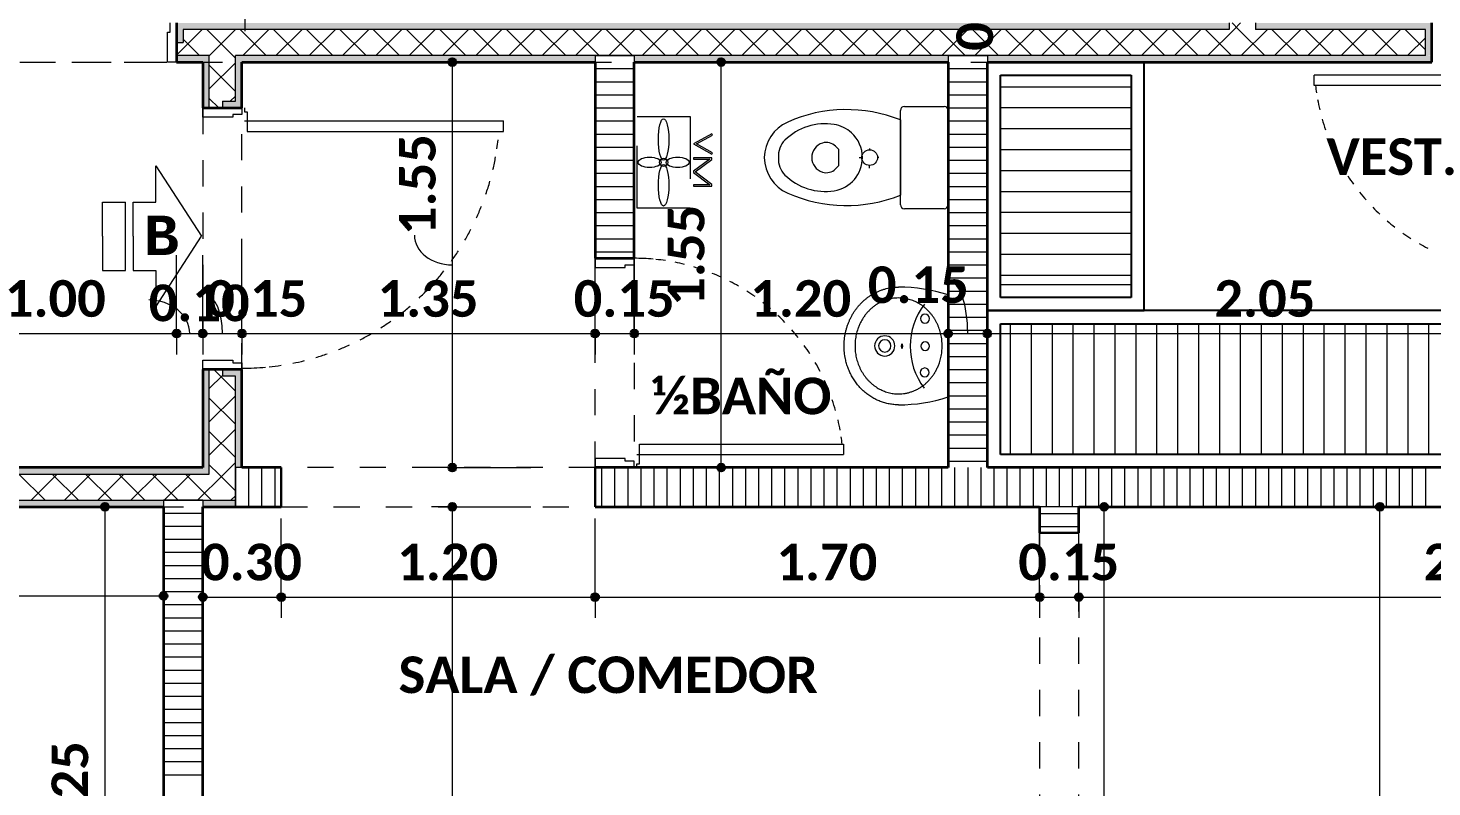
# Model space of a CAD drawing. Header units: metres. Extents: x -144 to 1000, y -717 to 29.
# Drawn here: x 698.51 to 703.88, y -563.2 to -560.3 of the extents above; entities that cross this region are included whole.
import ezdxf

# ---------------------------------------------------------------- set-up
doc = ezdxf.new("R2010")
doc.units = ezdxf.units.M
for name, pattern in [('Basculante', [0.11625, 0.075, -0.04125]), ('basculante modificado', [0.18, 0.1125, -0.0675]), ('Derribado', [0.36, 0.24, -0.12]), ('Trazo', [0.45, 0.225, -0.225]), ('Trazo_2_', [0.47625, 0.238125, -0.238125])]:
    doc.linetypes.add(name, pattern=pattern)
doc.layers.get('0').update_dxf_attribs({"color": 1})
for name, color, linetype, lineweight in [('A-ANNO-DIMS', 1, 'Continuous', 9), ('A-DETL', 1, 'Continuous', 9), ('A-DETL-GENF', 1, 'Continuous', 9), ('A-DETL-GENF-HDLN', 1, 'Trazo_2_', 9), ('A-DETL-MEDM', 1, 'Continuous', 30), ('A-DETL-THIN', 1, 'Continuous', 9), ('A-DOOR', 1, 'Continuous', 9), ('A-DOOR-FRAM', 1, 'Continuous', 9), ('A-DOOR-HDLN', 1, 'Trazo', 20), ('A-GENM', 1, 'Continuous', 9), ('A-WALL', 4, 'Continuous', 9), ('G-ANNO-TEXT', 2, 'Continuous', 9), ('P-SANR-FIXT', 1, 'Continuous', 9)]:
    doc.layers.add(name, color=color, linetype=linetype, lineweight=lineweight)
doc.layers.add('A-WALL-PATT', color=7, linetype='Continuous', lineweight=35, true_color=0x9c9c9c)
doc.styles.add('Calibri_B', font='calibrib.ttf', dxfattribs={"height": 0.165})
doc.styles.add('Calibri_B_4', font='calibrib.ttf', dxfattribs={"height": 0.1125})
doc.styles.add('Courier New_B', font='courbd.ttf', dxfattribs={"height": 0.1125})

# ---------------------------------------------------------------- blocks, each defined once
blk = doc.blocks.new('S')
at = {"layer": 'A-ANNO-DIMS', "lineweight": 25}
h = blk.add_hatch(color=256, dxfattribs=at)
edge = h.paths.add_edge_path()
edge.add_arc((689.4035, -499.6485), 0.015, 0, 360)
h = blk.add_hatch(color=256, dxfattribs=at)
edge = h.paths.add_edge_path()
edge.add_arc((690.4314, -499.6485), 0.015, 0, 360)
h = blk.add_hatch(color=256, dxfattribs=at)
edge = h.paths.add_edge_path()
edge.add_arc((688.3492, -500.6862), 0.015, 0, 360)
h = blk.add_hatch(color=256, dxfattribs=at)
edge = h.paths.add_edge_path()
edge.add_arc((688.3492, -500.6862), 0.015, 0, 360)
h = blk.add_hatch(color=256, dxfattribs=at)
edge = h.paths.add_edge_path()
edge.add_arc((688.4492, -500.6862), 0.015, 0, 360)
h = blk.add_hatch(color=256, dxfattribs=at)
edge = h.paths.add_edge_path()
edge.add_arc((688.4492, -500.6862), 0.015, 0, 360)
h = blk.add_hatch(color=256, dxfattribs=at)
edge = h.paths.add_edge_path()
edge.add_arc((688.5992, -500.6862), 0.015, 0, 360)
h = blk.add_hatch(color=256, dxfattribs=at)
edge = h.paths.add_edge_path()
edge.add_arc((688.5992, -500.6862), 0.015, 0, 360)
h = blk.add_hatch(color=256, dxfattribs=at)
edge = h.paths.add_edge_path()
edge.add_arc((689.9494, -500.6862), 0.015, 0, 360)
h = blk.add_hatch(color=256, dxfattribs=at)
edge = h.paths.add_edge_path()
edge.add_arc((689.9494, -500.6862), 0.015, 0, 360)
h = blk.add_hatch(color=256, dxfattribs=at)
edge = h.paths.add_edge_path()
edge.add_arc((690.0994, -500.6862), 0.015, 0, 360)
h = blk.add_hatch(color=256, dxfattribs=at)
edge = h.paths.add_edge_path()
edge.add_arc((690.0994, -500.6862), 0.015, 0, 360)
h = blk.add_hatch(color=256, dxfattribs=at)
edge = h.paths.add_edge_path()
edge.add_arc((691.2994, -500.6862), 0.015, 0, 360)
h = blk.add_hatch(color=256, dxfattribs=at)
edge = h.paths.add_edge_path()
edge.add_arc((691.2994, -500.6862), 0.015, 0, 360)
h = blk.add_hatch(color=256, dxfattribs=at)
edge = h.paths.add_edge_path()
edge.add_arc((691.4494, -500.6862), 0.015, 0, 360)
h = blk.add_hatch(color=256, dxfattribs=at)
edge = h.paths.add_edge_path()
edge.add_arc((691.4494, -500.6862), 0.015, 0, 360)
h = blk.add_hatch(color=256, dxfattribs=at)
edge = h.paths.add_edge_path()
edge.add_arc((689.4035, -501.1985), 0.015, 0, 360)
h = blk.add_hatch(color=256, dxfattribs=at)
edge = h.paths.add_edge_path()
edge.add_arc((690.4314, -501.1985), 0.015, 0, 360)
h = blk.add_hatch(color=256, dxfattribs=at)
edge = h.paths.add_edge_path()
edge.add_arc((688.075, -501.3485), 0.015, 0, 360)
h = blk.add_hatch(color=256, dxfattribs=at)
edge = h.paths.add_edge_path()
edge.add_arc((689.4035, -501.3485), 0.015, 0, 360)
h = blk.add_hatch(color=256, dxfattribs=at)
edge = h.paths.add_edge_path()
edge.add_arc((691.8963, -501.3485), 0.015, 0, 360)
h = blk.add_hatch(color=256, dxfattribs=at)
edge = h.paths.add_edge_path()
edge.add_arc((692.9507, -501.3485), 0.015, 0, 360)
h = blk.add_hatch(color=256, dxfattribs=at)
edge = h.paths.add_edge_path()
edge.add_arc((688.2993, -501.689), 0.015, 0, 360)
h = blk.add_hatch(color=256, dxfattribs=at)
edge = h.paths.add_edge_path()
edge.add_arc((688.4493, -501.6934), 0.015, 0, 360)
h = blk.add_hatch(color=256, dxfattribs=at)
edge = h.paths.add_edge_path()
edge.add_arc((688.7494, -501.6934), 0.015, 0, 360)
h = blk.add_hatch(color=256, dxfattribs=at)
edge = h.paths.add_edge_path()
edge.add_arc((688.7494, -501.6934), 0.015, 0, 360)
h = blk.add_hatch(color=256, dxfattribs=at)
edge = h.paths.add_edge_path()
edge.add_arc((689.9494, -501.6934), 0.015, 0, 360)
h = blk.add_hatch(color=256, dxfattribs=at)
edge = h.paths.add_edge_path()
edge.add_arc((689.9494, -501.6934), 0.015, 0, 360)
h = blk.add_hatch(color=256, dxfattribs=at)
edge = h.paths.add_edge_path()
edge.add_arc((691.6494, -501.6934), 0.015, 0, 360)
h = blk.add_hatch(color=256, dxfattribs=at)
edge = h.paths.add_edge_path()
edge.add_arc((691.6494, -501.6934), 0.015, 0, 360)
h = blk.add_hatch(color=256, dxfattribs=at)
edge = h.paths.add_edge_path()
edge.add_arc((691.7994, -501.6934), 0.015, 0, 360)
h = blk.add_hatch(color=256, dxfattribs=at)
edge = h.paths.add_edge_path()
edge.add_arc((691.7994, -501.6934), 0.015, 0, 360)
at = {"layer": 'A-WALL-PATT', "lineweight": 5, "true_color": 0x747474}
h = blk.add_hatch(color=8, dxfattribs=at)
h.paths.add_polyline_path([(693.1244, -499.6235), (693.1494, -499.6231), (693.1494, -499.4985), (692.4744, -499.4985), (692.4744, -499.5235), (693.1244, -499.5235)])
h.paths.add_polyline_path([(688.3742, -499.5735), (688.3742, -499.5235), (692.3744, -499.5235), (692.3744, -499.4985), (688.3492, -499.4985), (688.3492, -499.5735)])
at = {"layer": 'A-WALL-PATT', "true_color": 0x747474}
h = blk.add_hatch(color=8, dxfattribs=at)
h.paths.add_polyline_path([(692.4744, -499.6485), (693.1494, -499.6485), (693.1494, -499.6235), (691.4494, -499.6235), (691.4494, -499.6485), (692.3744, -499.6485)])
h.paths.add_polyline_path([(690.6459, -499.6485), (691.2994, -499.6485), (691.2994, -499.6235), (690.0994, -499.6235), (690.0994, -499.6485), (690.3432, -499.6485)])
h.paths.add_polyline_path([(689.6268, -499.6485), (689.9494, -499.6485), (689.9494, -499.6235), (688.5742, -499.6235), (688.5742, -499.6485), (688.6242, -499.6485)])
h.paths.add_polyline_path([(688.4492, -499.6485), (688.4742, -499.6485), (688.4742, -499.6235), (688.3492, -499.6235), (688.3492, -499.6485), (688.3742, -499.6485)])
h = blk.add_hatch(color=8, dxfattribs=at)
h.paths.add_polyline_path([(688.4492, -501.1985), (688.4742, -501.1985), (688.4742, -500.8235), (688.4492, -500.8235), (688.4492, -501.0929)])
h.paths.add_polyline_path([(688.4742, -499.8235), (688.4742, -499.6485), (688.4492, -499.6485), (688.4492, -499.8235)])
at = {"layer": 'A-WALL-PATT', "lineweight": 5, "true_color": 0x747474}
h = blk.add_hatch(color=8, dxfattribs=at)
h.paths.add_polyline_path([(688.5992, -501.1985), (688.5992, -500.8235), (688.5242, -500.8235), (688.5242, -500.8485), (688.5742, -500.8485), (688.5742, -501.1985)])
h.paths.add_polyline_path([(688.5992, -499.8235), (688.5992, -499.6485), (688.5742, -499.6485), (688.5742, -499.7985), (688.5242, -499.7985), (688.5242, -499.8235), (688.5742, -499.8235)])
at = {"layer": 'A-WALL-PATT', "true_color": 0x747474}
h = blk.add_hatch(color=8, dxfattribs=at)
h.paths.add_polyline_path([(688.4493, -501.2235), (688.4742, -501.2235), (688.4742, -501.1985), (686.399, -501.1985), (686.399, -501.2235), (688.2993, -501.2235)])
h.paths.add_polyline_path([(685.249, -501.2235), (685.399, -501.2235), (685.399, -501.1985), (685.249, -501.1985)])
at = {"layer": 'A-WALL-PATT', "lineweight": 5, "true_color": 0x747474}
h = blk.add_hatch(color=8, dxfattribs=at)
h.paths.add_polyline_path([(688.4493, -501.3485), (688.5742, -501.3485), (688.5742, -501.3235), (688.4493, -501.3235)])
h.paths.add_polyline_path([(688.2993, -501.3485), (688.2993, -501.3235), (686.6743, -501.3235), (686.6743, -501.3485), (688.2555, -501.3485)])
h.paths.add_polyline_path([(686.424, -501.3485), (686.5743, -501.3485), (686.5743, -501.3235), (686.424, -501.3235), (686.424, -501.2735), (686.399, -501.2735), (686.399, -501.3485)])
h.paths.add_polyline_path([(685.374, -501.3485), (685.399, -501.3485), (685.399, -501.2735), (685.374, -501.2735), (685.374, -501.3235), (685.249, -501.3235), (685.249, -501.3485)])
at = {"layer": 'A-ANNO-DIMS'}
for p, q in [((688.6096, -499.2307), (688.6096, -499.5307)), ((689.4035, -499.6485), (689.3235, -499.6485)), ((689.4035, -499.6485), (689.4035, -501.1985)), ((689.4035, -499.6485), (689.7035, -499.6485)), ((690.4314, -499.6485), (690.1314, -499.6485)), ((690.4314, -501.1985), (690.4314, -499.6485)), ((690.4314, -499.6485), (690.5114, -499.6485)), ((688.3492, -500.6862), (688.3492, -500.3862)), ((688.3492, -500.6862), (688.3492, -500.3862)), ((688.4492, -500.6862), (688.4492, -500.3862)), ((688.4492, -500.6862), (688.4492, -500.3862)), ((688.5992, -500.6862), (688.5992, -500.3862)), ((688.5992, -500.6862), (688.5992, -500.3862)), ((689.9494, -500.6862), (689.9494, -500.3862)), ((689.9494, -500.6862), (689.9494, -500.3862)), ((690.0994, -500.6862), (690.0994, -500.3862)), ((690.0994, -500.6862), (690.0994, -500.3862)), ((687.3492, -500.6862), (688.3492, -500.6862)), ((688.3492, -500.6862), (688.3492, -500.7662)), ((688.3492, -500.6862), (688.4492, -500.6862)), ((688.3492, -500.6862), (688.3492, -500.7662)), ((688.4492, -500.6862), (688.4492, -500.7662)), ((688.4492, -500.6862), (688.5992, -500.6862)), ((688.4492, -500.6862), (688.4492, -500.7662)), ((688.5992, -500.6862), (688.5992, -500.7662)), ((688.5992, -500.6862), (689.9494, -500.6862)), ((688.5992, -500.6862), (688.5992, -500.7662)), ((689.9494, -500.6862), (689.9494, -500.7662)), ((689.9494, -500.6862), (690.0994, -500.6862)), ((689.9494, -500.6862), (689.9494, -500.7662)), ((690.0994, -500.6862), (690.0994, -500.7662)), ((690.0994, -500.6862), (691.2994, -500.6862)), ((690.0994, -500.6862), (690.0994, -500.7662)), ((691.2994, -500.6862), (691.2994, -500.7662)), ((691.2994, -500.6862), (691.4494, -500.6862)), ((691.2994, -500.6862), (691.2994, -500.7662)), ((691.4494, -500.6862), (691.4494, -500.7662)), ((691.4494, -500.6862), (693.4994, -500.6862)), ((691.4494, -500.6862), (691.4494, -500.7662)), ((689.4035, -501.1985), (689.3235, -501.1985)), ((689.4035, -501.1985), (689.7035, -501.1985)), ((690.4314, -501.1985), (690.1314, -501.1985)), ((690.4314, -501.1985), (690.5114, -501.1985)), ((688.075, -501.3485), (687.995, -501.3485)), ((688.075, -501.3485), (688.075, -503.5986)), ((688.075, -501.3485), (688.375, -501.3485)), ((688.2993, -501.689), (688.2993, -501.389)), ((689.4035, -501.3485), (689.3235, -501.3485)), ((689.4035, -501.3485), (689.4035, -504.6486)), ((689.4035, -501.3485), (689.7035, -501.3485)), ((691.8963, -501.3485), (691.5963, -501.3485)), ((691.8963, -507.0986), (691.8963, -501.3485)), ((691.8963, -501.3485), (691.9763, -501.3485)), ((692.9507, -501.3485), (692.6507, -501.3485)), ((692.9507, -503.9475), (692.9507, -501.3485)), ((692.9507, -501.3485), (693.0307, -501.3485)), ((688.4493, -501.6934), (688.4493, -501.3934)), ((688.7494, -501.6934), (688.7494, -501.3934)), ((688.7494, -501.6934), (688.7494, -501.3934)), ((689.9494, -501.6934), (689.9494, -501.3934)), ((689.9494, -501.6934), (689.9494, -501.3934)), ((691.6494, -501.6934), (691.6494, -501.3934)), ((691.6494, -501.6934), (691.6494, -501.3934)), ((691.7994, -501.6934), (691.7994, -501.3934)), ((691.7994, -501.6934), (691.7994, -501.3934)), ((686.6993, -501.689), (688.2993, -501.689)), ((688.2993, -501.689), (688.2993, -501.769)), ((688.4493, -501.6934), (688.7494, -501.6934)), ((688.4493, -501.6934), (688.4493, -501.7734)), ((688.7494, -501.6934), (688.7494, -501.7734)), ((688.7494, -501.6934), (689.9494, -501.6934)), ((688.7494, -501.6934), (688.7494, -501.7734)), ((689.9494, -501.6934), (689.9494, -501.7734)), ((689.9494, -501.6934), (691.6494, -501.6934)), ((689.9494, -501.6934), (689.9494, -501.7734)), ((691.6494, -501.6934), (691.6494, -501.7734)), ((691.6494, -501.6934), (691.7994, -501.6934)), ((691.6494, -501.6934), (691.6494, -501.7734)), ((691.7994, -501.6934), (691.7994, -501.7734)), ((691.7994, -501.6934), (694.7494, -501.6934)), ((691.7994, -501.6934), (691.7994, -501.7734))]:
    blk.add_line(p, q, dxfattribs=at)
at = {"layer": 'A-ANNO-DIMS', "linetype": 'Derribado'}
for p, q in [((691.2994, -500.6862), (691.2994, -500.3862)), ((691.2994, -500.6862), (691.2994, -500.3862)), ((691.4494, -500.6862), (691.4494, -500.3862)), ((691.4494, -500.6862), (691.4494, -500.3862))]:
    blk.add_line(p, q, dxfattribs=at)
at = {"layer": 'A-ANNO-DIMS', "lineweight": 25}
for centre in [(689.4035, -499.6485), (690.4314, -499.6485), (688.3492, -500.6862), (688.3492, -500.6862), (688.4492, -500.6862), (688.4492, -500.6862), (688.5992, -500.6862), (688.5992, -500.6862), (689.9494, -500.6862), (689.9494, -500.6862), (690.0994, -500.6862), (690.0994, -500.6862), (691.2994, -500.6862), (691.2994, -500.6862), (691.4494, -500.6862), (691.4494, -500.6862), (689.4035, -501.1985), (690.4314, -501.1985), (688.075, -501.3485), (689.4035, -501.3485), (691.8963, -501.3485), (692.9507, -501.3485), (688.2993, -501.689), (688.4493, -501.6934), (688.7494, -501.6934), (688.7494, -501.6934), (689.9494, -501.6934), (689.9494, -501.6934), (691.6494, -501.6934), (691.6494, -501.6934), (691.7994, -501.6934), (691.7994, -501.6934)]:
    blk.add_circle(centre, 0.015, dxfattribs=at)
at = {"layer": 'A-ANNO-DIMS'}
for centre, major_axis, ratio, start_param, end_param in [((689.4035, -500.3098), (0.1451, 0), 0.783151, 3.141593, 4.712389), ((691.306, -500.6862), (0, 0.1978), 0.345898, 4.712389, 6.283185), ((688.2425, -500.6862), (0.1567, 0), 0.819049, 0, 1.570796), ((688.4629, -500.6862), (0, 0.1451), 0.422901, 4.712389, 6.283185)]:
    blk.add_ellipse(centre, major_axis=major_axis, ratio=ratio, start_param=start_param, end_param=end_param, dxfattribs=at)
at = {"layer": 'A-DETL', "color": 7, "linetype": 'basculante modificado'}
blk.add_line((687.3492, -499.6485), (693.1494, -499.6485), dxfattribs=at)
at = {"layer": 'A-DETL-GENF', "linetype": 'Basculante'}
for p, q in [((688.3492, -499.6485), (688.3492, -499.4985)), ((687.3492, -499.6485), (688.3492, -499.6485)), ((688.5992, -499.8235), (688.4492, -499.8235)), ((688.4492, -499.8235), (688.4492, -500.8235)), ((688.5992, -500.8235), (688.5992, -499.8235)), ((689.9494, -501.1985), (689.9494, -500.3985)), ((689.9494, -500.3985), (690.0994, -500.3985)), ((690.0994, -500.3985), (690.0994, -501.1985)), ((688.4492, -500.8235), (688.5992, -500.8235)), ((689.9494, -501.1985), (688.7494, -501.1985)), ((690.0994, -501.1985), (689.9494, -501.1985)), ((688.7494, -501.3485), (689.9494, -501.3485)), ((691.6494, -501.4485), (691.6494, -502.5485)), ((691.7994, -502.5485), (691.7994, -501.4485))]:
    blk.add_line(p, q, dxfattribs=at)
at = {"layer": 'A-DETL-GENF', "color": 251, "true_color": 0x535353}
for p, q in [((691.4994, -499.7426), (691.9994, -499.7426)), ((691.4994, -499.8226), (691.9994, -499.8226)), ((691.4994, -499.9026), (691.9994, -499.9026)), ((691.4994, -499.9826), (691.9994, -499.9826)), ((691.4994, -500.0626), (691.9994, -500.0626)), ((691.4994, -500.1426), (691.9994, -500.1426)), ((691.4994, -500.2226), (691.9994, -500.2226)), ((691.4994, -500.3026), (691.9994, -500.3026)), ((691.4994, -500.3826), (691.9994, -500.3826)), ((691.4994, -500.4626), (691.9994, -500.4626)), ((691.538, -501.1485), (691.538, -500.6485)), ((691.618, -501.1485), (691.618, -500.6485)), ((691.698, -501.1485), (691.698, -500.6485)), ((691.778, -501.1485), (691.778, -500.6485)), ((691.858, -501.1485), (691.858, -500.6485)), ((691.938, -501.1485), (691.938, -500.6485)), ((692.018, -501.1485), (692.018, -500.6485)), ((692.098, -501.1485), (692.098, -500.6485)), ((692.178, -501.1485), (692.178, -500.6485)), ((692.258, -501.1485), (692.258, -500.6485)), ((692.338, -501.1485), (692.338, -500.6485)), ((692.418, -501.1485), (692.418, -500.6485)), ((692.498, -501.1485), (692.498, -500.6485)), ((692.578, -501.1485), (692.578, -500.6485)), ((692.658, -501.1485), (692.658, -500.6485)), ((692.738, -501.1485), (692.738, -500.6485)), ((692.818, -501.1485), (692.818, -500.6485)), ((692.898, -501.1485), (692.898, -500.6485)), ((692.978, -501.1485), (692.978, -500.6485)), ((693.058, -501.1485), (693.058, -500.6485)), ((693.138, -501.1485), (693.138, -500.6485))]:
    blk.add_line(p, q, dxfattribs=at)
at = {"layer": 'A-DETL-GENF'}
for p, q in [((690.3959, -499.923), (690.3252, -499.9615)), ((690.3372, -499.9615), (690.3986, -499.928)), ((690.3986, -499.928), (690.3959, -499.923)), ((690.3252, -499.9615), (690.3959, -500)), ((690.3986, -499.9949), (690.3372, -499.9615)), ((690.3959, -500), (690.3986, -499.9949)), ((688.2703, -500.1842), (688.2703, -500.0453)), ((688.2703, -500.0453), (688.4439, -500.3144)), ((690.3959, -500.0139), (690.3252, -500.0139)), ((690.3252, -500.0139), (690.3252, -500.0196)), ((690.3252, -500.0196), (690.3881, -500.0196)), ((690.3881, -500.0196), (690.3252, -500.066)), ((690.3316, -500.0684), (690.3959, -500.021)), ((690.3959, -500.021), (690.3959, -500.0139)), ((690.3252, -500.066), (690.3252, -500.0709)), ((690.3252, -500.0709), (690.3881, -500.1173)), ((690.3959, -500.1159), (690.3316, -500.0684)), ((690.3881, -500.1173), (690.3252, -500.1173)), ((690.3252, -500.1173), (690.3252, -500.123)), ((690.3252, -500.123), (690.3959, -500.123)), ((690.3959, -500.123), (690.3959, -500.1159)), ((688.0664, -500.3144), (688.0664, -500.1842)), ((688.0664, -500.1842), (688.1532, -500.1842)), ((688.1532, -500.4446), (688.1532, -500.1842)), ((688.1835, -500.3144), (688.1835, -500.1842)), ((688.1835, -500.1842), (688.2703, -500.1842)), ((688.0664, -500.3144), (688.0664, -500.4446)), ((688.1835, -500.3144), (688.1835, -500.4446)), ((688.2703, -500.5835), (688.4439, -500.3144)), ((688.0664, -500.4446), (688.1532, -500.4446)), ((688.1835, -500.4446), (688.2703, -500.4446)), ((688.2703, -500.4446), (688.2703, -500.5835))]:
    blk.add_line(p, q, dxfattribs=at)
blk.add_circle((690.2115, -500.0317), 0.0159, dxfattribs=at)
for centre, major_axis, ratio in [((690.2115, -499.9443), (0, -0.0795), 0.25), ((690.1578, -500.0317), (0.0438, 0), 0.454545), ((690.2115, -500.1191), (0, 0.0795), 0.25), ((690.2652, -500.0317), (0.0438, 0), 0.454545)]:
    blk.add_ellipse(centre, major_axis=major_axis, ratio=ratio, dxfattribs=at)
at = {"layer": 'A-DETL-GENF-HDLN'}
for p, q in [((690.1099, -499.8565), (690.3127, -499.8565)), ((690.1099, -500.2065), (690.1099, -499.8565)), ((690.3127, -499.8565), (690.3127, -500.2065)), ((690.3127, -500.2065), (690.1099, -500.2065))]:
    blk.add_line(p, q, dxfattribs=at)
at = {"layer": 'A-DETL-MEDM'}
for p, q in [((688.7494, -501.1985), (688.7494, -501.3485)), ((689.9494, -501.3485), (689.9494, -501.1985)), ((691.7994, -501.4485), (691.6494, -501.4485))]:
    blk.add_line(p, q, dxfattribs=at)
at = {"layer": 'A-DETL-THIN'}
for p, q in [((691.9994, -499.6985), (691.4994, -499.6985)), ((691.4994, -499.6985), (691.4994, -500.4985)), ((691.9994, -500.4985), (691.9994, -499.6985)), ((691.4994, -500.4985), (691.9994, -500.4985)), ((693.4494, -500.6485), (691.4994, -500.6485)), ((691.4994, -500.6485), (691.4994, -501.1485)), ((691.4994, -501.1485), (693.4494, -501.1485))]:
    blk.add_line(p, q, dxfattribs=at)
at = {"layer": 'A-DOOR', "lineweight": 15}
for p, q in [((692.6994, -499.7385), (692.6994, -499.6985)), ((693.4894, -499.6985), (692.6994, -499.6985)), ((693.4794, -499.7385), (692.6994, -499.7385)), ((688.6092, -499.8235), (688.6092, -499.8385)), ((688.6092, -499.8385), (688.6192, -499.8385)), ((688.6092, -499.8735), (689.5992, -499.8735)), ((688.6192, -499.8385), (688.6192, -499.9135)), ((689.5992, -499.9135), (689.5992, -499.8735)), ((688.6192, -499.9135), (689.5992, -499.9135)), ((690.1194, -501.1085), (690.8994, -501.1085)), ((690.1194, -501.1835), (690.1194, -501.1085)), ((690.8994, -501.1085), (690.8994, -501.1485)), ((690.1094, -501.1485), (690.8994, -501.1485)), ((690.1094, -501.1835), (690.1194, -501.1835)), ((690.1094, -501.1985), (690.1094, -501.1835))]:
    blk.add_line(p, q, dxfattribs=at)
at = {"layer": 'A-DOOR'}
for p, q in [((688.5992, -499.8235), (688.4492, -499.8235)), ((690.0994, -501.1985), (689.9494, -501.1985))]:
    blk.add_line(p, q, dxfattribs=at)
for centre, radius, start, end in [((693.4994, -499.6485), 0.8, 186.4594, 188.45), ((693.4994, -499.6485), 0.8, 190.2582, 193.1511), ((693.4994, -499.6485), 0.8, 190.2582, 193.1511), ((693.4994, -499.6485), 0.8, 195.8316, 198.8857), ((688.6015, -499.8352), 0.9833, 351.55, 353.5406), ((693.4994, -499.6485), 0.8, 201.7283, 204.5549), ((688.6015, -499.8352), 0.9833, 346.8489, 349.7418), ((688.6015, -499.8352), 0.9833, 346.8489, 349.7418), ((693.4994, -499.6485), 0.8, 207.366, 210.1622), ((693.4994, -499.6485), 0.8, 212.9441, 215.7122), ((688.6015, -499.8352), 0.9833, 341.1143, 344.1684), ((693.4994, -499.6485), 0.8, 218.4672, 221.2097), ((688.6015, -499.8352), 0.9833, 335.4451, 338.2717), ((693.4994, -499.6485), 0.8, 223.9406, 226.6605), ((693.4994, -499.6485), 0.8, 229.3702, 232.0705), ((688.6015, -499.8352), 0.9833, 329.8378, 332.634), ((693.4994, -499.6485), 0.8, 234.7622, 237.4462), ((688.6015, -499.8352), 0.9833, 324.2878, 327.0559), ((693.4994, -499.6485), 0.8, 240.1233, 242.7944), ((690.0994, -501.1985), 0.8, 84.8602, 90), ((690.0994, -501.1985), 0.8, 81.4009, 84.0571), ((690.0994, -501.1985), 0.8, 76.0919, 78.7462), ((688.6015, -499.8352), 0.9833, 318.7903, 321.5328), ((690.0994, -501.1985), 0.8, 70.7809, 73.4371), ((690.0994, -501.1985), 0.8, 65.4605, 68.1223), ((688.6015, -499.8352), 0.9833, 313.3395, 316.0594), ((690.0994, -501.1985), 0.8, 60.1233, 62.7944), ((690.0994, -501.1985), 0.8, 54.7622, 57.4462), ((688.6015, -499.8352), 0.9833, 307.9295, 310.6298), ((690.0994, -501.1985), 0.8, 49.3702, 52.0705), ((688.6015, -499.8352), 0.9833, 302.5538, 305.2378), ((690.0994, -501.1985), 0.8, 43.9406, 46.6605), ((688.6015, -499.8352), 0.9833, 297.2056, 299.8767), ((690.0994, -501.1985), 0.8, 38.4672, 41.2097), ((688.6015, -499.8352), 0.9833, 291.8777, 294.5395), ((690.0994, -501.1985), 0.8, 32.9441, 35.7122), ((688.6015, -499.8352), 0.9833, 281.2538, 283.9081), ((688.6015, -499.8352), 0.9833, 286.5629, 289.2191), ((690.0994, -501.1985), 0.8, 27.366, 30.1622), ((688.6015, -499.8352), 0.9833, 270, 275.1398), ((688.6015, -499.8352), 0.9833, 275.9429, 278.5991), ((690.0994, -501.1985), 0.8, 21.7283, 24.5549), ((690.0994, -501.1985), 0.8, 15.8316, 18.8857), ((690.0994, -501.1985), 0.8, 10.2582, 13.1511), ((690.0994, -501.1985), 0.8, 10.2582, 13.1511), ((690.0994, -501.1985), 0.8, 6.4594, 8.45)]:
    blk.add_arc(centre, radius, start, end, dxfattribs=at)
at = {"layer": 'A-DOOR-FRAM'}
for p, q in [((688.3242, -499.5335), (688.3242, -499.4985)), ((688.3142, -499.5335), (688.3242, -499.5335)), ((688.3142, -499.6485), (688.3142, -499.5335)), ((688.3492, -499.6485), (688.3142, -499.6485)), ((688.4492, -499.8585), (688.4492, -499.8235)), ((688.5992, -499.8235), (688.5992, -499.8485)), ((688.5642, -499.8585), (688.4492, -499.8585)), ((688.5642, -499.8485), (688.5642, -499.8585)), ((688.5992, -499.8485), (688.5642, -499.8485)), ((689.9494, -500.3985), (689.9494, -500.4335)), ((690.0644, -500.4335), (690.0644, -500.4235)), ((690.0644, -500.4235), (690.0994, -500.4235)), ((690.0994, -500.4235), (690.0994, -500.3985)), ((689.9494, -500.4335), (690.0644, -500.4335)), ((688.4492, -500.7885), (688.5642, -500.7885)), ((688.4492, -500.8235), (688.4492, -500.7885)), ((688.5642, -500.7885), (688.5642, -500.7985)), ((688.5642, -500.7985), (688.5992, -500.7985)), ((688.5992, -500.7985), (688.5992, -500.8235)), ((689.9494, -501.1635), (689.9494, -501.1985)), ((690.0644, -501.1635), (689.9494, -501.1635)), ((690.0644, -501.1735), (690.0644, -501.1635)), ((690.0994, -501.1735), (690.0644, -501.1735)), ((690.0994, -501.1985), (690.0994, -501.1735))]:
    blk.add_line(p, q, dxfattribs=at)
at = {"layer": 'A-DOOR-HDLN'}
for p, q in [((688.3492, -499.6485), (688.3492, -499.4985)), ((689.9494, -500.3985), (690.0994, -500.3985)), ((688.4492, -500.8235), (688.5992, -500.8235))]:
    blk.add_line(p, q, dxfattribs=at)
at = {"layer": 'A-GENM', "lineweight": 25}
for p, q in [((692.0494, -499.6485), (691.4494, -499.6485)), ((691.4494, -499.6485), (691.4494, -500.5985)), ((692.0494, -500.5985), (692.0494, -499.6485)), ((691.4994, -500.5485), (691.4994, -499.6985)), ((691.4994, -499.6985), (691.9994, -499.6985)), ((691.9994, -499.6985), (691.9994, -500.5485)), ((691.9994, -500.5485), (691.4994, -500.5485)), ((691.4494, -500.5985), (692.0494, -500.5985)), ((691.4494, -500.5985), (691.4494, -501.1985)), ((693.4994, -500.5985), (691.4494, -500.5985)), ((691.4994, -501.1485), (691.4994, -500.6485)), ((691.4994, -500.6485), (693.4494, -500.6485)), ((693.4494, -501.1485), (691.4994, -501.1485)), ((691.4494, -501.1985), (693.4994, -501.1985))]:
    blk.add_line(p, q, dxfattribs=at)
at = {"layer": 'A-WALL', "lineweight": 35}
for p, q in [((688.3492, -499.4985), (688.3492, -499.6485)), ((693.1494, -499.6485), (693.1494, -499.4985)), ((688.3492, -499.6485), (688.4492, -499.6485)), ((688.4492, -499.6485), (688.4492, -499.8235)), ((688.5992, -499.8235), (688.5992, -499.6485)), ((688.5992, -499.6485), (689.9494, -499.6485)), ((689.9494, -499.6485), (689.9494, -500.3985)), ((690.0994, -499.6485), (691.2994, -499.6485)), ((690.0994, -500.3985), (690.0994, -499.6485)), ((691.2994, -499.6485), (691.2994, -501.1985)), ((691.4494, -501.1985), (691.4494, -499.6485)), ((691.4494, -499.6485), (693.1494, -499.6485)), ((688.4492, -499.8235), (688.5992, -499.8235)), ((689.9494, -500.3985), (690.0994, -500.3985)), ((688.4492, -500.8235), (688.4492, -501.1985)), ((688.5992, -500.8235), (688.4492, -500.8235)), ((688.5992, -501.1985), (688.5992, -500.8235)), ((688.4492, -501.1985), (686.399, -501.1985)), ((688.7494, -501.1985), (688.5992, -501.1985)), ((691.2994, -501.1985), (689.9494, -501.1985)), ((693.4994, -501.1985), (691.4494, -501.1985)), ((686.6993, -501.3485), (688.2993, -501.3485)), ((688.2993, -501.3485), (688.2993, -503.5986)), ((688.4493, -505.3485), (688.4493, -501.3485)), ((688.4493, -501.3485), (688.7494, -501.3485)), ((689.9494, -501.3485), (691.6494, -501.3485)), ((691.6494, -501.3485), (691.6494, -501.4485)), ((691.7994, -501.4485), (691.7994, -501.3485)), ((691.7994, -501.3485), (694.7494, -501.3485))]:
    blk.add_line(p, q, dxfattribs=at)
at = {"layer": 'A-WALL'}
for p, q in [((692.3744, -499.4985), (692.3744, -499.5235)), ((692.4744, -499.4985), (692.4744, -499.5235)), ((688.3742, -499.5235), (688.3742, -499.5735)), ((692.3744, -499.5235), (688.3742, -499.5235)), ((693.1244, -499.5235), (692.4744, -499.5235)), ((693.1244, -499.6235), (693.1244, -499.5235)), ((688.3492, -499.5735), (688.3742, -499.5735)), ((688.4742, -499.6235), (688.3492, -499.6235)), ((688.4742, -499.8235), (688.4742, -499.6235)), ((688.5742, -499.7985), (688.5742, -499.6235)), ((693.1244, -499.6235), (688.5742, -499.6235)), ((689.9494, -499.6235), (689.9494, -499.6485)), ((690.0994, -499.6235), (690.0994, -499.6485)), ((691.2994, -499.6235), (691.2994, -499.6485)), ((691.4494, -499.6235), (691.4494, -499.6485)), ((688.5242, -499.7985), (688.5242, -499.8235)), ((688.5242, -499.7985), (688.5742, -499.7985)), ((688.4742, -501.2235), (688.4742, -500.8235)), ((688.5242, -500.8235), (688.5242, -500.8485)), ((688.5742, -500.8485), (688.5242, -500.8485)), ((688.5742, -501.3485), (688.5742, -500.8485)), ((686.399, -501.2235), (688.4742, -501.2235)), ((688.5992, -501.1985), (688.5742, -501.1985)), ((686.6743, -501.3235), (688.5742, -501.3235)), ((688.2993, -501.3235), (688.2993, -501.3485)), ((688.4493, -501.3235), (688.4493, -501.3485))]:
    blk.add_line(p, q, dxfattribs=at)
at = {"layer": 'A-WALL-PATT', "color": 1, "lineweight": 5, "true_color": 0xff0000}
for p, q in [((692.4103, -499.5235), (692.3853, -499.4985)), ((692.393, -499.5235), (692.418, -499.4985)), ((688.3492, -499.6216), (688.4474, -499.5235)), ((688.4374, -499.6235), (688.3742, -499.5603)), ((688.5647, -499.6235), (688.4647, -499.5235)), ((688.4746, -499.6235), (688.5746, -499.5235)), ((688.692, -499.6235), (688.592, -499.5235)), ((688.6019, -499.6235), (688.7019, -499.5235)), ((688.8192, -499.6235), (688.7192, -499.5235)), ((688.7292, -499.6235), (688.8292, -499.5235)), ((688.9465, -499.6235), (688.8465, -499.5235)), ((688.8565, -499.6235), (688.9565, -499.5235)), ((689.0738, -499.6235), (688.9738, -499.5235)), ((688.9838, -499.6235), (689.0838, -499.5235)), ((689.2011, -499.6235), (689.1011, -499.5235)), ((689.111, -499.6235), (689.211, -499.5235)), ((689.3284, -499.6235), (689.2284, -499.5235)), ((689.2383, -499.6235), (689.3383, -499.5235)), ((689.4556, -499.6235), (689.3556, -499.5235)), ((689.3656, -499.6235), (689.4656, -499.5235)), ((689.5829, -499.6235), (689.4829, -499.5235)), ((689.4929, -499.6235), (689.5929, -499.5235)), ((689.7102, -499.6235), (689.6102, -499.5235)), ((689.6202, -499.6235), (689.7202, -499.5235)), ((689.8375, -499.6235), (689.7375, -499.5235)), ((689.7474, -499.6235), (689.8474, -499.5235)), ((689.9648, -499.6235), (689.8648, -499.5235)), ((689.8747, -499.6235), (689.9747, -499.5235)), ((690.092, -499.6235), (689.992, -499.5235)), ((690.002, -499.6235), (690.102, -499.5235)), ((690.2193, -499.6235), (690.1193, -499.5235)), ((690.1293, -499.6235), (690.2293, -499.5235)), ((690.3466, -499.6235), (690.2466, -499.5235)), ((690.2566, -499.6235), (690.3566, -499.5235)), ((690.4739, -499.6235), (690.3739, -499.5235)), ((690.3838, -499.6235), (690.4838, -499.5235)), ((690.6012, -499.6235), (690.5012, -499.5235)), ((690.5111, -499.6235), (690.6111, -499.5235)), ((690.7284, -499.6235), (690.6284, -499.5235)), ((690.6384, -499.6235), (690.7384, -499.5235)), ((690.8557, -499.6235), (690.7557, -499.5235)), ((690.7657, -499.6235), (690.8657, -499.5235)), ((690.983, -499.6235), (690.883, -499.5235)), ((690.893, -499.6235), (690.993, -499.5235)), ((691.1103, -499.6235), (691.0103, -499.5235)), ((691.0202, -499.6235), (691.1202, -499.5235)), ((691.2375, -499.6235), (691.1375, -499.5235)), ((691.1475, -499.6235), (691.2475, -499.5235)), ((691.3648, -499.6235), (691.2648, -499.5235)), ((691.2748, -499.6235), (691.3748, -499.5235)), ((691.4921, -499.6235), (691.3921, -499.5235)), ((691.4021, -499.6235), (691.5021, -499.5235)), ((691.6194, -499.6235), (691.5194, -499.5235)), ((691.5293, -499.6235), (691.6293, -499.5235)), ((691.7467, -499.6235), (691.6467, -499.5235)), ((691.6566, -499.6235), (691.7566, -499.5235)), ((691.8739, -499.6235), (691.7739, -499.5235)), ((691.7839, -499.6235), (691.8839, -499.5235)), ((692.0012, -499.6235), (691.9012, -499.5235)), ((691.9112, -499.6235), (692.0112, -499.5235)), ((692.1285, -499.6235), (692.0285, -499.5235)), ((692.0385, -499.6235), (692.1385, -499.5235)), ((692.2558, -499.6235), (692.1558, -499.5235)), ((692.1657, -499.6235), (692.2657, -499.5235)), ((692.3831, -499.6235), (692.2831, -499.5235)), ((692.293, -499.6235), (692.393, -499.5235)), ((692.5103, -499.6235), (692.4103, -499.5235)), ((692.4203, -499.6235), (692.5203, -499.5235)), ((692.6376, -499.6235), (692.5376, -499.5235)), ((692.5476, -499.6235), (692.6476, -499.5235)), ((692.7649, -499.6235), (692.6649, -499.5235)), ((692.6749, -499.6235), (692.7749, -499.5235)), ((692.8922, -499.6235), (692.7922, -499.5235)), ((692.8021, -499.6235), (692.9021, -499.5235)), ((693.0195, -499.6235), (692.9195, -499.5235)), ((692.9294, -499.6235), (693.0294, -499.5235)), ((693.1244, -499.6011), (693.0467, -499.5235)), ((693.0567, -499.6235), (693.1244, -499.5558)), ((688.4742, -499.6239), (688.4746, -499.6235)), ((688.4742, -499.7512), (688.5742, -499.6512)), ((688.5742, -499.7603), (688.4742, -499.6603)), ((688.5742, -499.633), (688.5647, -499.6235)), ((688.5542, -499.7985), (688.5742, -499.7785)), ((688.5101, -499.8235), (688.4742, -499.7876)), ((688.4742, -500.8967), (688.5242, -500.8467)), ((688.5742, -500.9058), (688.4919, -500.8235)), ((688.4742, -501.024), (688.5742, -500.924)), ((688.5742, -501.0331), (688.4742, -500.9331)), ((688.4742, -501.1513), (688.5742, -501.0513)), ((688.5742, -501.1604), (688.4742, -501.0604)), ((687.8464, -501.3235), (687.7464, -501.2235)), ((687.7929, -501.3235), (687.8929, -501.2235)), ((687.9737, -501.3235), (687.8737, -501.2235)), ((687.9202, -501.3235), (688.0202, -501.2235)), ((688.1009, -501.3235), (688.0009, -501.2235)), ((688.0474, -501.3235), (688.1474, -501.2235)), ((688.2282, -501.3235), (688.1282, -501.2235)), ((688.1747, -501.3235), (688.2747, -501.2235)), ((688.3555, -501.3235), (688.2555, -501.2235)), ((688.302, -501.3235), (688.402, -501.2235)), ((688.4828, -501.3235), (688.3828, -501.2235)), ((688.4293, -501.3235), (688.5293, -501.2235)), ((688.5101, -501.2235), (688.4742, -501.1876)), ((688.5742, -501.2876), (688.5101, -501.2235)), ((688.5293, -501.2235), (688.5742, -501.1785)), ((688.5566, -501.3235), (688.5742, -501.3058))]:
    blk.add_line(p, q, dxfattribs=at)
at = {"layer": 'A-WALL-PATT', "color": 8, "lineweight": 5, "true_color": 0x727272}
for p, q in [((689.9494, -499.6236), (690.0994, -499.6236)), ((691.2994, -499.6236), (691.4494, -499.6236)), ((689.9494, -499.6736), (690.0994, -499.6736)), ((689.9494, -499.7236), (690.0994, -499.7236)), ((691.2994, -499.6736), (691.4494, -499.6736)), ((691.2994, -499.7236), (691.4494, -499.7236)), ((689.9494, -499.7736), (690.0994, -499.7736)), ((691.2994, -499.7736), (691.4494, -499.7736)), ((689.9494, -499.8236), (690.0994, -499.8236)), ((691.2994, -499.8236), (691.4494, -499.8236)), ((689.9494, -499.8736), (690.0994, -499.8736)), ((691.2994, -499.8736), (691.4494, -499.8736)), ((689.9494, -499.9236), (690.0994, -499.9236)), ((691.2994, -499.9236), (691.4494, -499.9236)), ((689.9494, -499.9736), (690.0994, -499.9736)), ((691.2994, -499.9736), (691.4494, -499.9736)), ((689.9494, -500.0236), (690.0994, -500.0236)), ((691.2994, -500.0236), (691.4494, -500.0236)), ((689.9494, -500.0736), (690.0994, -500.0736)), ((691.2994, -500.0736), (691.4494, -500.0736)), ((689.9494, -500.1236), (690.0994, -500.1236)), ((691.2994, -500.1236), (691.4494, -500.1236)), ((689.9494, -500.1736), (690.0994, -500.1736)), ((691.2994, -500.1736), (691.4494, -500.1736)), ((689.9494, -500.2236), (690.0994, -500.2236)), ((691.2994, -500.2236), (691.4494, -500.2236)), ((689.9494, -500.2736), (690.0994, -500.2736)), ((691.2994, -500.2736), (691.4494, -500.2736)), ((689.9494, -500.3236), (690.0994, -500.3236)), ((691.2994, -500.3236), (691.4494, -500.3236)), ((689.9494, -500.3736), (690.0994, -500.3736)), ((691.2994, -500.3736), (691.4494, -500.3736)), ((691.2994, -500.4236), (691.4494, -500.4236)), ((691.2994, -500.4736), (691.4494, -500.4736)), ((691.2994, -500.5236), (691.4494, -500.5236)), ((691.2994, -500.5736), (691.4494, -500.5736)), ((691.2994, -500.6236), (691.4494, -500.6236)), ((691.2994, -500.6736), (691.4494, -500.6736)), ((691.2994, -500.7236), (691.4494, -500.7236)), ((691.2994, -500.7736), (691.4494, -500.7736)), ((691.2994, -500.8236), (691.4494, -500.8236)), ((691.2994, -500.8736), (691.4494, -500.8736)), ((691.2994, -500.9236), (691.4494, -500.9236)), ((691.2994, -500.9736), (691.4494, -500.9736)), ((691.2994, -501.0236), (691.4494, -501.0236)), ((691.2994, -501.0736), (691.4494, -501.0736)), ((691.2994, -501.1236), (691.4494, -501.1236)), ((691.2994, -501.1736), (691.4494, -501.1736)), ((688.5743, -501.1985), (688.5743, -501.3485)), ((688.6243, -501.1985), (688.6243, -501.3485)), ((688.6743, -501.1985), (688.6743, -501.3485)), ((688.7243, -501.1985), (688.7243, -501.3485)), ((689.9743, -501.1985), (689.9743, -501.3485)), ((690.0243, -501.1985), (690.0243, -501.3485)), ((690.0743, -501.1985), (690.0743, -501.3485)), ((690.1243, -501.1985), (690.1243, -501.3485)), ((690.1743, -501.1985), (690.1743, -501.3485)), ((690.2243, -501.1985), (690.2243, -501.3485)), ((690.2743, -501.1985), (690.2743, -501.3485)), ((690.3243, -501.1985), (690.3243, -501.3485)), ((690.3743, -501.1985), (690.3743, -501.3485)), ((690.4243, -501.1985), (690.4243, -501.3485)), ((690.4743, -501.1985), (690.4743, -501.3485)), ((690.5243, -501.1985), (690.5243, -501.3485)), ((690.5743, -501.1985), (690.5743, -501.3485)), ((690.6243, -501.1985), (690.6243, -501.3485)), ((690.6743, -501.1985), (690.6743, -501.3485)), ((690.7243, -501.1985), (690.7243, -501.3485)), ((690.7743, -501.1985), (690.7743, -501.3485)), ((690.8243, -501.1985), (690.8243, -501.3485)), ((690.8743, -501.1985), (690.8743, -501.3485)), ((690.9243, -501.1985), (690.9243, -501.3485)), ((690.9743, -501.1985), (690.9743, -501.3485)), ((691.0243, -501.1985), (691.0243, -501.3485)), ((691.0743, -501.1985), (691.0743, -501.3485)), ((691.1243, -501.1985), (691.1243, -501.3485)), ((691.1743, -501.1985), (691.1743, -501.3485)), ((691.2243, -501.1985), (691.2243, -501.3485)), ((691.2743, -501.1985), (691.2743, -501.3485)), ((691.3243, -501.1985), (691.3243, -501.3485)), ((691.3743, -501.1985), (691.3743, -501.3485)), ((691.4243, -501.1985), (691.4243, -501.3485)), ((691.4743, -501.1985), (691.4743, -501.3485)), ((691.5243, -501.1985), (691.5243, -501.3485)), ((691.5743, -501.1985), (691.5743, -501.3485)), ((691.6243, -501.1985), (691.6243, -501.3485)), ((691.6743, -501.1985), (691.6743, -501.3485)), ((691.7243, -501.1985), (691.7243, -501.3485)), ((691.7743, -501.1985), (691.7743, -501.3485)), ((691.8243, -501.1985), (691.8243, -501.3485)), ((691.8743, -501.1985), (691.8743, -501.3485)), ((691.9243, -501.1985), (691.9243, -501.3485)), ((691.9743, -501.1985), (691.9743, -501.3485)), ((692.0243, -501.1985), (692.0243, -501.3485)), ((692.0743, -501.1985), (692.0743, -501.3485)), ((692.1243, -501.1985), (692.1243, -501.3485)), ((692.1743, -501.1985), (692.1743, -501.3485)), ((692.2243, -501.1985), (692.2243, -501.3485)), ((692.2743, -501.1985), (692.2743, -501.3485)), ((692.3243, -501.1985), (692.3243, -501.3485)), ((692.3743, -501.1985), (692.3743, -501.3485)), ((692.4243, -501.1985), (692.4243, -501.3485)), ((692.4743, -501.1985), (692.4743, -501.3485)), ((692.5243, -501.1985), (692.5243, -501.3485)), ((692.5743, -501.1985), (692.5743, -501.3485)), ((692.6243, -501.1985), (692.6243, -501.3485)), ((692.6743, -501.1985), (692.6743, -501.3485)), ((692.7243, -501.1985), (692.7243, -501.3485)), ((692.7743, -501.1985), (692.7743, -501.3485)), ((692.8243, -501.1985), (692.8243, -501.3485)), ((692.8743, -501.1985), (692.8743, -501.3485)), ((692.9243, -501.1985), (692.9243, -501.3485)), ((692.9743, -501.1985), (692.9743, -501.3485)), ((693.0243, -501.1985), (693.0243, -501.3485)), ((693.0743, -501.1985), (693.0743, -501.3485)), ((693.1243, -501.1985), (693.1243, -501.3485)), ((688.4493, -501.3236), (688.2993, -501.3236)), ((688.4493, -501.3736), (688.2993, -501.3736)), ((691.6494, -501.3736), (691.7994, -501.3736)), ((688.4493, -501.4236), (688.2993, -501.4236)), ((691.6494, -501.4236), (691.7994, -501.4236)), ((688.4493, -501.4736), (688.2993, -501.4736)), ((688.4493, -501.5236), (688.2993, -501.5236)), ((688.4493, -501.5736), (688.2993, -501.5736)), ((688.4493, -501.6236), (688.2993, -501.6236)), ((688.4493, -501.6736), (688.2993, -501.6736)), ((688.4493, -501.7236), (688.2993, -501.7236)), ((688.4493, -501.7736), (688.2993, -501.7736)), ((688.4493, -501.8236), (688.2993, -501.8236)), ((688.4493, -501.8736), (688.2993, -501.8736)), ((688.4493, -501.9236), (688.2993, -501.9236)), ((688.4493, -501.9736), (688.2993, -501.9736)), ((688.4493, -502.0236), (688.2993, -502.0236)), ((688.4493, -502.0736), (688.2993, -502.0736)), ((688.4493, -502.1236), (688.2993, -502.1236)), ((688.4493, -502.1736), (688.2993, -502.1736)), ((688.4493, -502.2236), (688.2993, -502.2236)), ((688.4493, -502.2736), (688.2993, -502.2736)), ((688.4493, -502.3236), (688.2993, -502.3236)), ((688.4493, -502.3736), (688.2993, -502.3736))]:
    blk.add_line(p, q, dxfattribs=at)
at = {"layer": 'P-SANR-FIXT'}
for p, q in [((691.1172, -500.0135), (691.1172, -499.833)), ((691.1322, -499.818), (691.2844, -499.818)), ((691.1172, -499.8695), (691.1172, -500.1575)), ((690.8812, -499.9827), (690.8689, -499.9704)), ((690.8812, -500.0443), (690.8812, -499.9827)), ((690.9994, -499.9785), (690.9994, -499.9835)), ((690.8689, -500.0566), (690.8812, -500.0443)), ((690.9594, -500.0135), (690.9694, -500.0135)), ((690.9994, -500.0535), (690.9994, -500.0435)), ((691.0344, -500.0135), (691.0294, -500.0135)), ((691.1172, -500.1939), (691.1172, -500.0135)), ((691.2844, -500.2089), (691.1322, -500.2089))]:
    blk.add_line(p, q, dxfattribs=at)
blk.add_circle((690.9994, -500.0135), 0.03, dxfattribs=at)
for centre, radius, start, end in [((690.9113, -500.3885), 0.5584, 68.3591, 113.7969), ((691.1322, -499.833), 0.015, 90, 180), ((691.2844, -499.833), 0.015, 0, 90), ((690.7465, -500.0149), 0.15, 113.7969, 179.4689), ((690.8291, -500.104), 0.2199, 80.9061, 134.3974), ((690.8435, -500.0135), 0.1282, 47.5547, 80.9061), ((690.8435, -500.0135), 0.1282, 359.9985, 47.5547), ((690.7323, -500.0052), 0.0816, 134.3974, 185.8355), ((690.8359, -500.0135), 0.0581, 107.1829, 252.8135), ((690.8335, -500.0057), 0.05, 45, 107.1829), ((690.7465, -500.0121), 0.15, 180.5311, 246.2031), ((690.7323, -500.0218), 0.0816, 174.1645, 225.6026), ((690.8435, -500.0135), 0.1282, 279.0939, 0.0015), ((690.8291, -499.923), 0.2199, 225.6026, 279.0939), ((690.8335, -500.0212), 0.05, 252.8135, 315), ((690.9113, -499.6384), 0.5584, 246.2031, 291.6409), ((691.1322, -500.1939), 0.015, 180, 270), ((691.2844, -500.1939), 0.015, 270, 0), ((691.1098, -501.1227), 0.6142, 72.0171, 89.9829), ((691.421, -500.735), 0.2666, 142.677, 216.9121), ((691.211, -500.6292), 0.017, 90, 270), ((691.211, -500.6292), 0.017, 270, 90), ((691.0571, -500.7335), 0.0386, 90, 270), ((691.0571, -500.7335), 0.0235, 90, 270), ((691.0571, -500.7335), 0.0386, 270, 90), ((691.0571, -500.7335), 0.0235, 270, 90), ((691.2115, -500.7343), 0.0168, 0, 180), ((691.2115, -500.7343), 0.0168, 180, 0), ((691.21, -500.8348), 0.017, 90, 270), ((691.21, -500.8348), 0.017, 270, 90), ((691.1098, -500.3443), 0.6142, 270.0171, 287.9829)]:
    blk.add_arc(centre, radius, start, end, dxfattribs=at)
for major_axis in [(0, -0.00908), (0, 0.00908)]:
    blk.add_ellipse((691.1233, -500.734), major_axis=major_axis, ratio=0.332108, start_param=3.141593, end_param=6.283185, dxfattribs=at)
for points, knots in [([(691.11, -500.9585), (691.1039, -500.9585), (691.0919, -500.9579), (691.0743, -500.9554), (691.057, -500.9514), (691.0399, -500.9457), (691.0234, -500.9384), (691.0077, -500.9298), (690.9926, -500.9197), (690.9784, -500.9084), (690.9653, -500.8958), (690.9532, -500.882), (690.9423, -500.8675), (690.9325, -500.8518), (690.924, -500.8354), (690.9168, -500.8185), (690.9119, -500.8037), (690.9087, -500.7918), (690.9064, -500.7818), (690.9044, -500.7706), (690.9028, -500.7583), (690.9019, -500.7458), (690.9016, -500.7335), (690.9019, -500.7211), (690.9028, -500.7087), (690.9044, -500.6963), (690.9066, -500.6842), (690.9094, -500.6722), (690.9129, -500.6603), (690.917, -500.6486), (690.9216, -500.6372), (690.9268, -500.6261), (690.9326, -500.6152), (690.939, -500.6047), (690.9459, -500.5947), (690.9533, -500.585), (690.9613, -500.5757), (690.9697, -500.5669), (690.9785, -500.5587), (690.9878, -500.5511), (690.9976, -500.5439), (691.0077, -500.5373), (691.0181, -500.5314), (691.0289, -500.5261), (691.04, -500.5215), (691.0513, -500.5175), (691.0628, -500.5142), (691.0743, -500.5117), (691.0899, -500.5093), (691.1019, -500.5085), (691.11, -500.5085)], [-1, -1, -1, -1, -0.973214, -0.946429, -0.919643, -0.892857, -0.866071, -0.839286, -0.8125, -0.785714, -0.758929, -0.732143, -0.705357, -0.678571, -0.651786, -0.625, -0.598214, -0.584821, -0.571429, -0.553571, -0.535714, -0.517857, -0.5, -0.482143, -0.464286, -0.446429, -0.428571, -0.410714, -0.392857, -0.375, -0.357143, -0.339286, -0.321429, -0.303571, -0.285714, -0.267857, -0.25, -0.232143, -0.214286, -0.196429, -0.178571, -0.160714, -0.142857, -0.125, -0.107143, -0.089286, -0.071429, -0.053571, -0.035714, 0, 0, 0, 0]), ([(691.11, -500.5502), (691.1015, -500.5502), (691.0889, -500.5512), (691.0725, -500.5547), (691.0604, -500.5583), (691.0485, -500.5629), (691.0369, -500.5685), (691.0259, -500.575), (691.0152, -500.5825), (691.0051, -500.5908), (690.9957, -500.5998), (690.9868, -500.6097), (690.9787, -500.6204), (690.9713, -500.6315), (690.9647, -500.6433), (690.9589, -500.6557), (690.9543, -500.6676), (690.9508, -500.6789), (690.9481, -500.6896), (690.946, -500.7005), (690.9445, -500.7114), (690.9436, -500.7224), (690.9433, -500.7335), (690.9436, -500.7446), (690.9445, -500.7556), (690.946, -500.7665), (690.9481, -500.7774), (690.9508, -500.7881), (690.9541, -500.7985), (690.9579, -500.8087), (690.9624, -500.8187), (690.9673, -500.8284), (690.9728, -500.8377), (690.9787, -500.8466), (690.9852, -500.8551), (690.9921, -500.8632), (690.9994, -500.8708), (691.0071, -500.8778), (691.0153, -500.8844), (691.0238, -500.8905), (691.0325, -500.8959), (691.0415, -500.9007), (691.0509, -500.905), (691.0604, -500.9086), (691.0701, -500.9116), (691.0799, -500.9139), (691.0931, -500.9161), (691.1032, -500.9168), (691.11, -500.9168)], [-1, -1, -1, -1, -0.951923, -0.927885, -0.903846, -0.879808, -0.855769, -0.831731, -0.807692, -0.783654, -0.759615, -0.735577, -0.711538, -0.6875, -0.663462, -0.639423, -0.615385, -0.596154, -0.576923, -0.557692, -0.538462, -0.519231, -0.5, -0.480769, -0.461538, -0.442308, -0.423077, -0.403846, -0.384615, -0.365385, -0.346154, -0.326923, -0.307692, -0.288462, -0.269231, -0.25, -0.230769, -0.211538, -0.192308, -0.173077, -0.153846, -0.134615, -0.115385, -0.096154, -0.076923, -0.057692, -0.038462, 0, 0, 0, 0]), ([(691.11, -500.9168), (691.1186, -500.9168), (691.1312, -500.9157), (691.1475, -500.9123), (691.1596, -500.9087), (691.1715, -500.904), (691.1831, -500.8984), (691.1941, -500.892), (691.2048, -500.8845), (691.2149, -500.8762), (691.2243, -500.8672), (691.2332, -500.8572), (691.2414, -500.8466), (691.2487, -500.8355), (691.2553, -500.8237), (691.2611, -500.8113), (691.2657, -500.7994), (691.2692, -500.7881), (691.2719, -500.7774), (691.2741, -500.7665), (691.2756, -500.7556), (691.2765, -500.7446), (691.2768, -500.7335), (691.2765, -500.7224), (691.2756, -500.7114), (691.2741, -500.7005), (691.2719, -500.6896), (691.2692, -500.6789), (691.2659, -500.6684), (691.2621, -500.6583), (691.2577, -500.6482), (691.2527, -500.6385), (691.2473, -500.6293), (691.2413, -500.6204), (691.2348, -500.6118), (691.2279, -500.6037), (691.2206, -500.5962), (691.2129, -500.5891), (691.2047, -500.5825), (691.1962, -500.5765), (691.1875, -500.5711), (691.1785, -500.5662), (691.1691, -500.562), (691.1596, -500.5583), (691.1499, -500.5554), (691.1402, -500.5531), (691.127, -500.5509), (691.1169, -500.5502), (691.11, -500.5502)], [-1, -1, -1, -1, -0.951923, -0.927885, -0.903846, -0.879808, -0.855769, -0.831731, -0.807692, -0.783654, -0.759615, -0.735577, -0.711538, -0.6875, -0.663462, -0.639423, -0.615385, -0.596154, -0.576923, -0.557692, -0.538462, -0.519231, -0.5, -0.480769, -0.461538, -0.442308, -0.423077, -0.403846, -0.384615, -0.365385, -0.346154, -0.326923, -0.307692, -0.288462, -0.269231, -0.25, -0.230769, -0.211538, -0.192308, -0.173077, -0.153846, -0.134615, -0.115385, -0.096154, -0.076923, -0.057692, -0.038462, 0, 0, 0, 0])]:
    blk.add_open_spline(points, degree=3, knots=knots, dxfattribs=at)
at = {"layer": 'A-ANNO-DIMS', "char_height": 0.14, "width": 0.376134, "attachment_point": 1, "rotation": 90, "line_spacing_factor": 1.158048, "style": 'Calibri_B_4'}
for s, insert in [('0.10', (691.3311, -499.6052)), ('1.55', (689.1994, -500.3098)), ('1.55', (690.2274, -500.5802)), ('2.25', (687.871, -502.6302))]:
    blk.add_mtext(s, dxfattribs=dict(at, insert=insert))
at = {"layer": 'A-ANNO-DIMS', "char_height": 0.14, "width": 0.376134, "attachment_point": 1, "line_spacing_factor": 1.158048, "style": 'Calibri_B_4'}
for s, insert in [('0.15', (690.9926, -500.4294)), ('1.00', (687.6925, -500.4821)), ('0.10', (688.2425, -500.4989)), ('0.15', (688.4629, -500.4821)), ('1.35', (689.1176, -500.4821)), ('0.15', (689.8677, -500.4821)), ('1.20', (690.5427, -500.4821)), ('2.05', (692.3177, -500.4821)), ('0.30', (688.4426, -501.4894)), ('1.20', (689.1927, -501.4894)), ('1.70', (690.6427, -501.4894)), ('0.15', (691.5677, -501.4894)), ('2.95', (693.1177, -501.4894))]:
    blk.add_mtext(s, dxfattribs=dict(at, insert=insert))
at = {"layer": 'G-ANNO-TEXT', "style": 'Calibri_B'}
for s, p in [('VEST.', (692.7459, -500.08)), ('½BAÑO', (690.1639, -500.9947)), ('SALA / COMEDOR', (689.1981, -502.0606))]:
    blk.add_text(s, height=0.14, dxfattribs=at).set_placement(p)
at = {"layer": 'G-ANNO-TEXT', "style": 'Courier New_B', "width": 0.9}
blk.add_text('B', height=0.15, dxfattribs=at).set_placement((688.2231, -500.3857))

msp = doc.modelspace()

# ---------------------------------------------------------------- block references
at = {"color": 3}
msp.add_blockref('S', (10.7329, -60.7772), dxfattribs=at)

doc.saveas('drawing.dxf')
